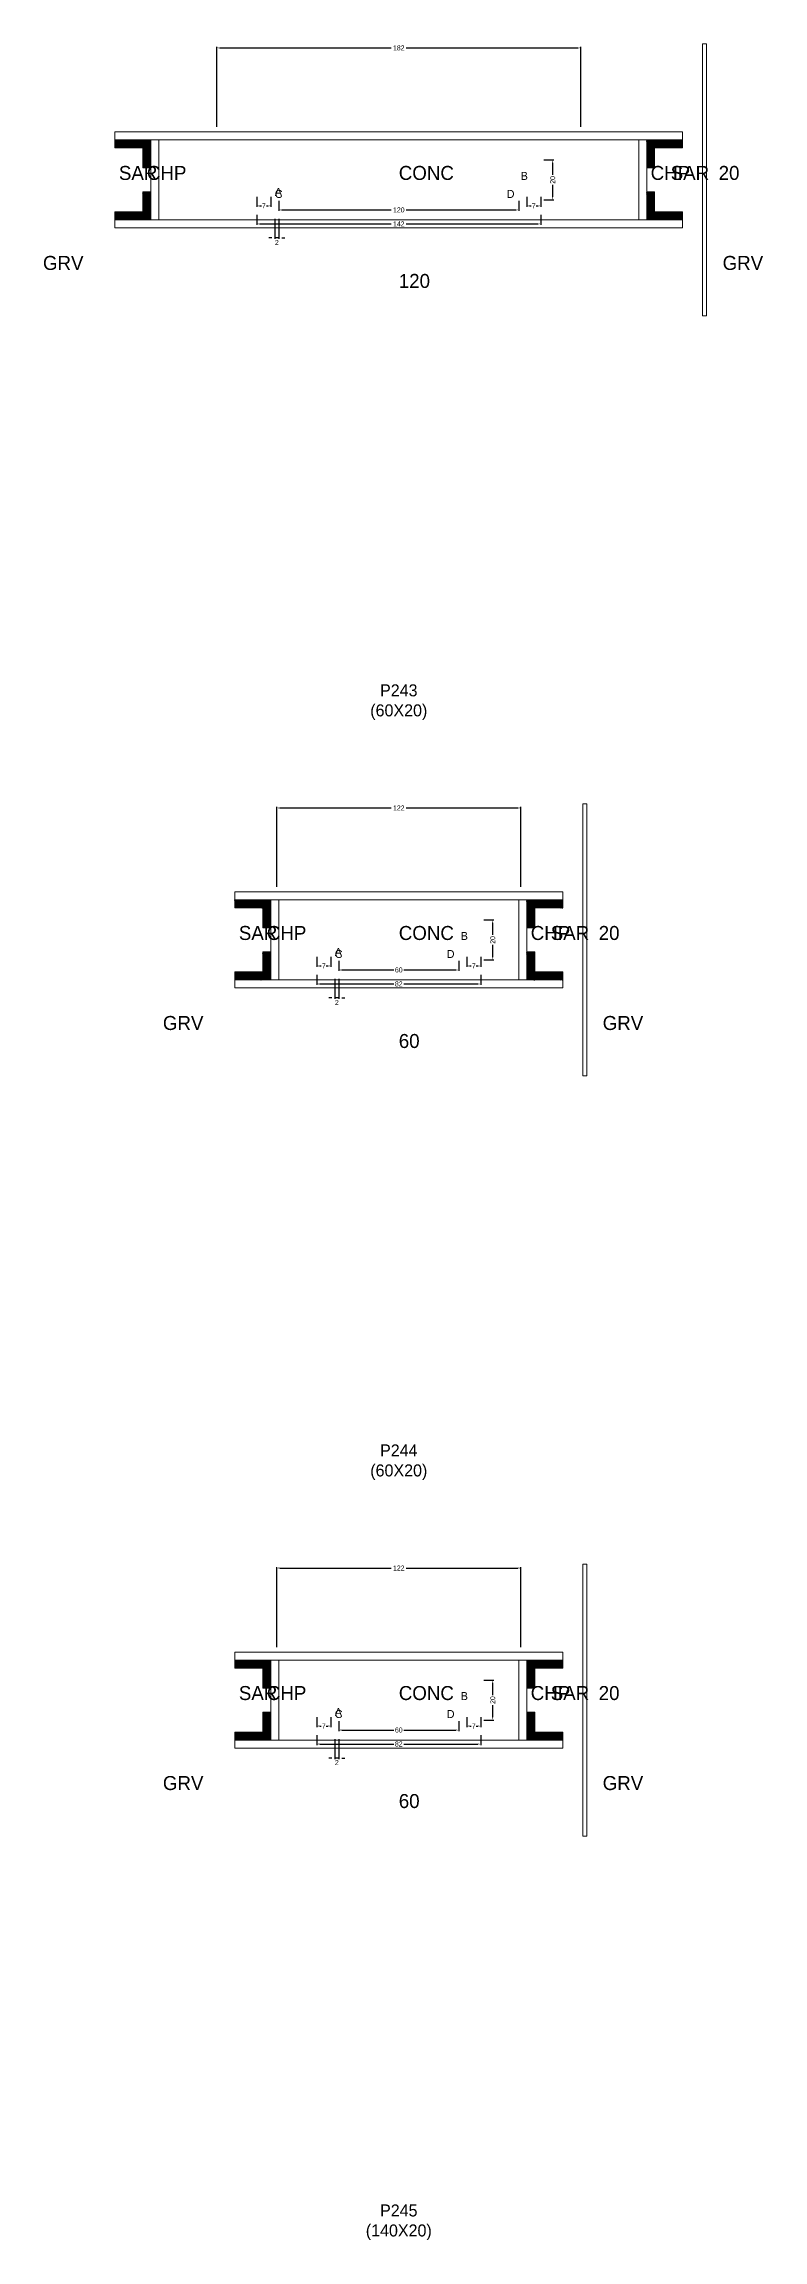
# Model space of a CAD drawing. Header units: centimetres. Extents: x -10500 to 4299, y -38766 to 295.
# Drawn here: x -178 to 182, y -32430 to -31332 of the extents above; entities that cross this region are included whole.
import ezdxf

# ---------------------------------------------------------------- set-up
doc = ezdxf.new("R2010")
doc.units = ezdxf.units.CM
for name, color, linetype in [('COTA', 241, 'Continuous'), ('Hachura', 251, 'Continuous'), ('NOMENCLATURA', 7, 'Continuous'), ('SARRAFO', 251, 'Continuous'), ('Texto Seção', 7, 'Continuous')]:
    doc.layers.add(name, color=color, linetype=linetype)
doc.dimstyles.new('cotax2', dxfattribs={"dimtxt": 2.5, "dimasz": 1.5, "dimexe": 0.5, "dimexo": 0.5, "dimgap": 0.5, "dimtad": 1, "dimcen": 2.5, "dimazin": 3, "dimtfac": 1, "dimtmove": 0, "dimatfit": 3})

# ---------------------------------------------------------------- blocks, each defined once
blk = doc.blocks.new('_CLOSEDFILLED')
at = {"color": 0, "linetype": 'BYBLOCK'}
blk.add_solid([(-1, 0.16), (0, 0), (-1, -0.16)], dxfattribs=at)
blk = doc.blocks.new('*D2236')
for p, q in [((-71, -31417.5), (-71, -31422.5)), ((-69.5, -31422), (-3.75, -31422)), ((3.75, -31422), (69.5, -31422)), ((71, -31417.5), (71, -31422.5))]:
    blk.add_line(p, q)
at = {"layer": 'Defpoints'}
for p in [(-71, -31417), (-71, -31422), (71, -31417)]:
    blk.add_point(p, dxfattribs=at)
at = {"layer": 'COTA', "xscale": 1.5, "yscale": 1.5, "rotation": 180}
blk.add_blockref('_CLOSEDFILLED', (-71, -31422), dxfattribs=at)
at = {"layer": 'COTA', "xscale": 1.5, "yscale": 1.5}
blk.add_blockref('_CLOSEDFILLED', (71, -31422), dxfattribs=at)
at = {"layer": 'COTA', "insert": (0, -31422), "char_height": 2.5, "attachment_point": 5}
blk.add_mtext('142', dxfattribs=at)
blk = doc.blocks.new('*D2237')
for p, q in [((-60, -31410.5), (-60, -31415.5)), ((60, -31410.5), (60, -31415.5)), ((-58.5, -31415), (-3.75, -31415)), ((3.75, -31415), (58.5, -31415))]:
    blk.add_line(p, q)
at = {"layer": 'Defpoints'}
for p in [(-60, -31410), (60, -31410), (-60, -31415)]:
    blk.add_point(p, dxfattribs=at)
at = {"layer": 'COTA', "xscale": 1.5, "yscale": 1.5, "rotation": 180}
blk.add_blockref('_CLOSEDFILLED', (-60, -31415), dxfattribs=at)
at = {"layer": 'COTA', "xscale": 1.5, "yscale": 1.5}
blk.add_blockref('_CLOSEDFILLED', (60, -31415), dxfattribs=at)
at = {"layer": 'COTA', "insert": (0, -31415), "char_height": 2.5, "attachment_point": 5}
blk.add_mtext('120', dxfattribs=at)
blk = doc.blocks.new('*D2238')
for p, q in [((72.5, -31390), (77.5, -31390)), ((77, -31397.5), (77, -31391.5)), ((77, -31408.5), (77, -31402.5)), ((72.5, -31410), (77.5, -31410))]:
    blk.add_line(p, q)
at = {"layer": 'Defpoints'}
for p in [(72, -31390), (72, -31410), (77, -31410)]:
    blk.add_point(p, dxfattribs=at)
at = {"layer": 'COTA', "xscale": 1.5, "yscale": 1.5}
for p, rotation in [((77, -31390), 90), ((77, -31410), 270)]:
    blk.add_blockref('_CLOSEDFILLED', p, dxfattribs=dict(at, rotation=rotation))
at = {"layer": 'COTA', "insert": (77, -31400), "char_height": 2.5, "attachment_point": 5, "rotation": 90}
blk.add_mtext('20', dxfattribs=at)
blk = doc.blocks.new('*D2239')
for p, q in [((-71, -31408.5), (-71, -31413.5)), ((-69.5, -31413), (-68.75, -31413)), ((-66.25, -31413), (-65.5, -31413)), ((-64, -31408.5), (-64, -31413.5))]:
    blk.add_line(p, q)
at = {"layer": 'Defpoints'}
for p in [(-71, -31408), (-71, -31413), (-64, -31408)]:
    blk.add_point(p, dxfattribs=at)
at = {"layer": 'COTA', "xscale": 1.5, "yscale": 1.5, "rotation": 180}
blk.add_blockref('_CLOSEDFILLED', (-71, -31413), dxfattribs=at)
at = {"layer": 'COTA', "xscale": 1.5, "yscale": 1.5}
blk.add_blockref('_CLOSEDFILLED', (-64, -31413), dxfattribs=at)
at = {"layer": 'COTA', "insert": (-67.5, -31413), "char_height": 2.5, "attachment_point": 5}
blk.add_mtext('7', dxfattribs=at)
blk = doc.blocks.new('*D2240')
for p, q in [((64, -31408.5), (64, -31413.5)), ((65.5, -31413), (66.25, -31413)), ((68.75, -31413), (69.5, -31413)), ((71, -31408.5), (71, -31413.5))]:
    blk.add_line(p, q)
at = {"layer": 'Defpoints'}
for p in [(64, -31408), (64, -31413), (71, -31408)]:
    blk.add_point(p, dxfattribs=at)
at = {"layer": 'COTA', "xscale": 1.5, "yscale": 1.5, "rotation": 180}
blk.add_blockref('_CLOSEDFILLED', (64, -31413), dxfattribs=at)
at = {"layer": 'COTA', "xscale": 1.5, "yscale": 1.5}
blk.add_blockref('_CLOSEDFILLED', (71, -31413), dxfattribs=at)
at = {"layer": 'COTA', "insert": (67.5, -31413), "char_height": 2.5, "attachment_point": 5}
blk.add_mtext('7', dxfattribs=at)
blk = doc.blocks.new('*D2241')
for p, q in [((-91, -31373.5), (-91, -31333.5)), ((-89.5, -31334), (-3.75, -31334)), ((3.75, -31334), (89.5, -31334)), ((91, -31373.5), (91, -31333.5))]:
    blk.add_line(p, q)
at = {"layer": 'Defpoints'}
for p in [(-91, -31334), (-91, -31374), (91, -31374)]:
    blk.add_point(p, dxfattribs=at)
at = {"layer": 'COTA', "xscale": 1.5, "yscale": 1.5, "rotation": 180}
blk.add_blockref('_CLOSEDFILLED', (-91, -31334), dxfattribs=at)
at = {"layer": 'COTA', "xscale": 1.5, "yscale": 1.5}
blk.add_blockref('_CLOSEDFILLED', (91, -31334), dxfattribs=at)
at = {"layer": 'COTA', "insert": (0, -31334), "char_height": 2.5, "attachment_point": 5}
blk.add_mtext('182', dxfattribs=at)
blk = doc.blocks.new('*D2262')
for p, q in [((-41, -31797.5), (-41, -31802.5)), ((41, -31797.5), (41, -31802.5)), ((-39.5, -31802), (-2.5, -31802)), ((2.5, -31802), (39.5, -31802))]:
    blk.add_line(p, q)
at = {"layer": 'Defpoints'}
for p in [(-41, -31797), (41, -31797), (-41, -31802)]:
    blk.add_point(p, dxfattribs=at)
at = {"layer": 'COTA', "xscale": 1.5, "yscale": 1.5, "rotation": 180}
blk.add_blockref('_CLOSEDFILLED', (-41, -31802), dxfattribs=at)
at = {"layer": 'COTA', "xscale": 1.5, "yscale": 1.5}
blk.add_blockref('_CLOSEDFILLED', (41, -31802), dxfattribs=at)
at = {"layer": 'COTA', "insert": (0, -31802), "char_height": 2.5, "attachment_point": 5}
blk.add_mtext('82', dxfattribs=at)
blk = doc.blocks.new('*D2263')
for p, q in [((-30, -31790.5), (-30, -31795.5)), ((-28.5, -31795), (-2.5, -31795)), ((2.5, -31795), (28.5, -31795)), ((30, -31790.5), (30, -31795.5))]:
    blk.add_line(p, q)
at = {"layer": 'Defpoints'}
for p in [(-30, -31790), (-30, -31795), (30, -31790)]:
    blk.add_point(p, dxfattribs=at)
at = {"layer": 'COTA', "xscale": 1.5, "yscale": 1.5, "rotation": 180}
blk.add_blockref('_CLOSEDFILLED', (-30, -31795), dxfattribs=at)
at = {"layer": 'COTA', "xscale": 1.5, "yscale": 1.5}
blk.add_blockref('_CLOSEDFILLED', (30, -31795), dxfattribs=at)
at = {"layer": 'COTA', "insert": (0, -31795), "char_height": 2.5, "attachment_point": 5}
blk.add_mtext('60', dxfattribs=at)
blk = doc.blocks.new('*D2264')
for p, q in [((42.5, -31770), (47.5, -31770)), ((47, -31777.5), (47, -31771.5)), ((47, -31788.5), (47, -31782.5)), ((42.5, -31790), (47.5, -31790))]:
    blk.add_line(p, q)
at = {"layer": 'Defpoints'}
for p in [(42, -31770), (42, -31790), (47, -31790)]:
    blk.add_point(p, dxfattribs=at)
at = {"layer": 'COTA', "xscale": 1.5, "yscale": 1.5}
for p, rotation in [((47, -31770), 90), ((47, -31790), 270)]:
    blk.add_blockref('_CLOSEDFILLED', p, dxfattribs=dict(at, rotation=rotation))
at = {"layer": 'COTA', "insert": (47, -31780), "char_height": 2.5, "attachment_point": 5, "rotation": 90}
blk.add_mtext('20', dxfattribs=at)
blk = doc.blocks.new('*D2265')
for p, q in [((-41, -31788.5), (-41, -31793.5)), ((-39.5, -31793), (-38.75, -31793)), ((-36.25, -31793), (-35.5, -31793)), ((-34, -31788.5), (-34, -31793.5))]:
    blk.add_line(p, q)
at = {"layer": 'Defpoints'}
for p in [(-41, -31788), (-41, -31793), (-34, -31788)]:
    blk.add_point(p, dxfattribs=at)
at = {"layer": 'COTA', "xscale": 1.5, "yscale": 1.5, "rotation": 180}
blk.add_blockref('_CLOSEDFILLED', (-41, -31793), dxfattribs=at)
at = {"layer": 'COTA', "xscale": 1.5, "yscale": 1.5}
blk.add_blockref('_CLOSEDFILLED', (-34, -31793), dxfattribs=at)
at = {"layer": 'COTA', "insert": (-37.5, -31793), "char_height": 2.5, "attachment_point": 5}
blk.add_mtext('7', dxfattribs=at)
blk = doc.blocks.new('*D2266')
for p, q in [((34, -31788.5), (34, -31793.5)), ((35.5, -31793), (36.25, -31793)), ((38.75, -31793), (39.5, -31793)), ((41, -31788.5), (41, -31793.5))]:
    blk.add_line(p, q)
at = {"layer": 'Defpoints'}
for p in [(34, -31788), (34, -31793), (41, -31788)]:
    blk.add_point(p, dxfattribs=at)
at = {"layer": 'COTA', "xscale": 1.5, "yscale": 1.5, "rotation": 180}
blk.add_blockref('_CLOSEDFILLED', (34, -31793), dxfattribs=at)
at = {"layer": 'COTA', "xscale": 1.5, "yscale": 1.5}
blk.add_blockref('_CLOSEDFILLED', (41, -31793), dxfattribs=at)
at = {"layer": 'COTA', "insert": (37.5, -31793), "char_height": 2.5, "attachment_point": 5}
blk.add_mtext('7', dxfattribs=at)
blk = doc.blocks.new('*D2267')
for p, q in [((-61, -31753.5), (-61, -31713.5)), ((-59.5, -31714), (-3.75, -31714)), ((3.75, -31714), (59.5, -31714)), ((61, -31753.5), (61, -31713.5))]:
    blk.add_line(p, q)
at = {"layer": 'Defpoints'}
for p in [(-61, -31714), (-61, -31754), (61, -31754)]:
    blk.add_point(p, dxfattribs=at)
at = {"layer": 'COTA', "xscale": 1.5, "yscale": 1.5, "rotation": 180}
blk.add_blockref('_CLOSEDFILLED', (-61, -31714), dxfattribs=at)
at = {"layer": 'COTA', "xscale": 1.5, "yscale": 1.5}
blk.add_blockref('_CLOSEDFILLED', (61, -31714), dxfattribs=at)
at = {"layer": 'COTA', "insert": (0, -31714), "char_height": 2.5, "attachment_point": 5}
blk.add_mtext('122', dxfattribs=at)
blk = doc.blocks.new('*D2288')
for p, q in [((-41, -32177.5), (-41, -32182.5)), ((-39.5, -32182), (-2.5, -32182)), ((2.5, -32182), (39.5, -32182)), ((41, -32177.5), (41, -32182.5))]:
    blk.add_line(p, q)
at = {"layer": 'Defpoints'}
for p in [(-41, -32177), (-41, -32182), (41, -32177)]:
    blk.add_point(p, dxfattribs=at)
at = {"layer": 'COTA', "xscale": 1.5, "yscale": 1.5, "rotation": 180}
blk.add_blockref('_CLOSEDFILLED', (-41, -32182), dxfattribs=at)
at = {"layer": 'COTA', "xscale": 1.5, "yscale": 1.5}
blk.add_blockref('_CLOSEDFILLED', (41, -32182), dxfattribs=at)
at = {"layer": 'COTA', "insert": (0, -32182), "char_height": 2.5, "attachment_point": 5}
blk.add_mtext('82', dxfattribs=at)
blk = doc.blocks.new('*D2289')
for p, q in [((-30, -32170.5), (-30, -32175.5)), ((30, -32170.5), (30, -32175.5)), ((-28.5, -32175), (-2.5, -32175)), ((2.5, -32175), (28.5, -32175))]:
    blk.add_line(p, q)
at = {"layer": 'Defpoints'}
for p in [(-30, -32170), (30, -32170), (-30, -32175)]:
    blk.add_point(p, dxfattribs=at)
at = {"layer": 'COTA', "xscale": 1.5, "yscale": 1.5, "rotation": 180}
blk.add_blockref('_CLOSEDFILLED', (-30, -32175), dxfattribs=at)
at = {"layer": 'COTA', "xscale": 1.5, "yscale": 1.5}
blk.add_blockref('_CLOSEDFILLED', (30, -32175), dxfattribs=at)
at = {"layer": 'COTA', "insert": (0, -32175), "char_height": 2.5, "attachment_point": 5}
blk.add_mtext('60', dxfattribs=at)
blk = doc.blocks.new('*D2290')
for p, q in [((42.5, -32150), (47.5, -32150)), ((47, -32157.5), (47, -32151.5)), ((42.5, -32170), (47.5, -32170)), ((47, -32168.5), (47, -32162.5))]:
    blk.add_line(p, q)
at = {"layer": 'Defpoints'}
for p in [(42, -32150), (42, -32170), (47, -32170)]:
    blk.add_point(p, dxfattribs=at)
at = {"layer": 'COTA', "xscale": 1.5, "yscale": 1.5}
for p, rotation in [((47, -32150), 90), ((47, -32170), 270)]:
    blk.add_blockref('_CLOSEDFILLED', p, dxfattribs=dict(at, rotation=rotation))
at = {"layer": 'COTA', "insert": (47, -32160), "char_height": 2.5, "attachment_point": 5, "rotation": 90}
blk.add_mtext('20', dxfattribs=at)
blk = doc.blocks.new('*D2291')
for p, q in [((-41, -32168.5), (-41, -32173.5)), ((-34, -32168.5), (-34, -32173.5)), ((-39.5, -32173), (-38.75, -32173)), ((-36.25, -32173), (-35.5, -32173))]:
    blk.add_line(p, q)
at = {"layer": 'Defpoints'}
for p in [(-41, -32168), (-34, -32168), (-41, -32173)]:
    blk.add_point(p, dxfattribs=at)
at = {"layer": 'COTA', "xscale": 1.5, "yscale": 1.5, "rotation": 180}
blk.add_blockref('_CLOSEDFILLED', (-41, -32173), dxfattribs=at)
at = {"layer": 'COTA', "xscale": 1.5, "yscale": 1.5}
blk.add_blockref('_CLOSEDFILLED', (-34, -32173), dxfattribs=at)
at = {"layer": 'COTA', "insert": (-37.5, -32173), "char_height": 2.5, "attachment_point": 5}
blk.add_mtext('7', dxfattribs=at)
blk = doc.blocks.new('*D2292')
for p, q in [((34, -32168.5), (34, -32173.5)), ((41, -32168.5), (41, -32173.5)), ((35.5, -32173), (36.25, -32173)), ((38.75, -32173), (39.5, -32173))]:
    blk.add_line(p, q)
at = {"layer": 'Defpoints'}
for p in [(34, -32168), (41, -32168), (34, -32173)]:
    blk.add_point(p, dxfattribs=at)
at = {"layer": 'COTA', "xscale": 1.5, "yscale": 1.5, "rotation": 180}
blk.add_blockref('_CLOSEDFILLED', (34, -32173), dxfattribs=at)
at = {"layer": 'COTA', "xscale": 1.5, "yscale": 1.5}
blk.add_blockref('_CLOSEDFILLED', (41, -32173), dxfattribs=at)
at = {"layer": 'COTA', "insert": (37.5, -32173), "char_height": 2.5, "attachment_point": 5}
blk.add_mtext('7', dxfattribs=at)
blk = doc.blocks.new('*D2293')
for p, q in [((-61, -32133.5), (-61, -32093.5)), ((-59.5, -32094), (-3.75, -32094)), ((3.75, -32094), (59.5, -32094)), ((61, -32133.5), (61, -32093.5))]:
    blk.add_line(p, q)
at = {"layer": 'Defpoints'}
for p in [(-61, -32094), (-61, -32134), (61, -32134)]:
    blk.add_point(p, dxfattribs=at)
at = {"layer": 'COTA', "xscale": 1.5, "yscale": 1.5, "rotation": 180}
blk.add_blockref('_CLOSEDFILLED', (-61, -32094), dxfattribs=at)
at = {"layer": 'COTA', "xscale": 1.5, "yscale": 1.5}
blk.add_blockref('_CLOSEDFILLED', (61, -32094), dxfattribs=at)
at = {"layer": 'COTA', "insert": (0, -32094), "char_height": 2.5, "attachment_point": 5}
blk.add_mtext('122', dxfattribs=at)

msp = doc.modelspace()

# ---------------------------------------------------------------- hatches: boundary and pattern name
at = {"layer": 'SARRAFO'}
h = msp.add_hatch(dxfattribs=at)
h.set_pattern_fill('SOLID', scale=2)
h.paths.add_polyline_path([(-142, -31384), (-128, -31384), (-128, -31380), (-142, -31380)])
h = msp.add_hatch(dxfattribs=at)
h.set_pattern_fill('SOLID', scale=2)
h.paths.add_polyline_path([(-128, -31394), (-124, -31394), (-124, -31380), (-128, -31380)])
h = msp.add_hatch(dxfattribs=at)
h.set_pattern_fill('SOLID', scale=2)
h.paths.add_polyline_path([(124, -31394), (128, -31394), (128, -31380), (124, -31380)])
h = msp.add_hatch(dxfattribs=at)
h.set_pattern_fill('SOLID', scale=2)
h.paths.add_polyline_path([(128, -31384), (142, -31384), (142, -31380), (128, -31380)])
h = msp.add_hatch(dxfattribs=at)
h.set_pattern_fill('SOLID', scale=2)
h.paths.add_polyline_path([(-128, -31420), (-124, -31420), (-124, -31406), (-128, -31406)])
h = msp.add_hatch(dxfattribs=at)
h.set_pattern_fill('SOLID', scale=2)
h.paths.add_polyline_path([(124, -31420), (128, -31420), (128, -31406), (124, -31406)])
h = msp.add_hatch(dxfattribs=at)
h.set_pattern_fill('SOLID', scale=2)
h.paths.add_polyline_path([(-142, -31420), (-128, -31420), (-128, -31416), (-142, -31416)])
h = msp.add_hatch(dxfattribs=at)
h.set_pattern_fill('SOLID', scale=2)
h.paths.add_polyline_path([(128, -31420), (142, -31420), (142, -31416), (128, -31416)])
h = msp.add_hatch(dxfattribs=at)
h.set_pattern_fill('SOLID', scale=2)
h.paths.add_polyline_path([(-82, -31764), (-68, -31764), (-68, -31760), (-82, -31760)])
h = msp.add_hatch(dxfattribs=at)
h.set_pattern_fill('SOLID', scale=2)
h.paths.add_polyline_path([(-68, -31774), (-64, -31774), (-64, -31760), (-68, -31760)])
h = msp.add_hatch(dxfattribs=at)
h.set_pattern_fill('SOLID', scale=2)
h.paths.add_polyline_path([(64, -31774), (68, -31774), (68, -31760), (64, -31760)])
h = msp.add_hatch(dxfattribs=at)
h.set_pattern_fill('SOLID', scale=2)
h.paths.add_polyline_path([(68, -31764), (82, -31764), (82, -31760), (68, -31760)])
h = msp.add_hatch(dxfattribs=at)
h.set_pattern_fill('SOLID', scale=2)
h.paths.add_polyline_path([(-68, -31800), (-64, -31800), (-64, -31786), (-68, -31786)])
h = msp.add_hatch(dxfattribs=at)
h.set_pattern_fill('SOLID', scale=2)
h.paths.add_polyline_path([(64, -31800), (68, -31800), (68, -31786), (64, -31786)])
h = msp.add_hatch(dxfattribs=at)
h.set_pattern_fill('SOLID', scale=2)
h.paths.add_polyline_path([(-82, -31800), (-68, -31800), (-68, -31796), (-82, -31796)])
h = msp.add_hatch(dxfattribs=at)
h.set_pattern_fill('SOLID', scale=2)
h.paths.add_polyline_path([(68, -31800), (82, -31800), (82, -31796), (68, -31796)])
h = msp.add_hatch(dxfattribs=at)
h.set_pattern_fill('SOLID', scale=2)
h.paths.add_polyline_path([(-82, -32144), (-68, -32144), (-68, -32140), (-82, -32140)])
h = msp.add_hatch(dxfattribs=at)
h.set_pattern_fill('SOLID', scale=2)
h.paths.add_polyline_path([(-68, -32154), (-64, -32154), (-64, -32140), (-68, -32140)])
h = msp.add_hatch(dxfattribs=at)
h.set_pattern_fill('SOLID', scale=2)
h.paths.add_polyline_path([(64, -32154), (68, -32154), (68, -32140), (64, -32140)])
h = msp.add_hatch(dxfattribs=at)
h.set_pattern_fill('SOLID', scale=2)
h.paths.add_polyline_path([(68, -32144), (82, -32144), (82, -32140), (68, -32140)])
h = msp.add_hatch(dxfattribs=at)
h.set_pattern_fill('SOLID', scale=2)
h.paths.add_polyline_path([(-68, -32180), (-64, -32180), (-64, -32166), (-68, -32166)])
h = msp.add_hatch(dxfattribs=at)
h.set_pattern_fill('SOLID', scale=2)
h.paths.add_polyline_path([(64, -32180), (68, -32180), (68, -32166), (64, -32166)])
h = msp.add_hatch(dxfattribs=at)
h.set_pattern_fill('SOLID', scale=2)
h.paths.add_polyline_path([(-82, -32180), (-68, -32180), (-68, -32176), (-82, -32176)])
h = msp.add_hatch(dxfattribs=at)
h.set_pattern_fill('SOLID', scale=2)
h.paths.add_polyline_path([(68, -32180), (82, -32180), (82, -32176), (68, -32176)])

# ---------------------------------------------------------------- linework, layer by layer
at = {"layer": 'Hachura', "lineweight": 13}
for points in [[(152, -31468), (154, -31468), (154, -31332), (152, -31332)], [(92, -31848), (94, -31848), (94, -31712), (92, -31712)], [(92, -32228), (94, -32228), (94, -32092), (92, -32092)]]:
    msp.add_lwpolyline(points, close=True, dxfattribs=at)
at = {"layer": 'Hachura', "lineweight": 18}
for points in [[(-142, -31380), (142, -31380), (142, -31376), (-142, -31376)], [(-124, -31420), (-120, -31420), (-120, -31380), (-124, -31380)], [(120, -31420), (124, -31420), (124, -31380), (120, -31380)], [(-142, -31424), (142, -31424), (142, -31420), (-142, -31420)], [(-82, -31760), (82, -31760), (82, -31756), (-82, -31756)], [(-64, -31800), (-60, -31800), (-60, -31760), (-64, -31760)], [(60, -31800), (64, -31800), (64, -31760), (60, -31760)], [(-82, -31804), (82, -31804), (82, -31800), (-82, -31800)], [(-82, -32140), (82, -32140), (82, -32136), (-82, -32136)], [(-64, -32180), (-60, -32180), (-60, -32140), (-64, -32140)], [(60, -32180), (64, -32180), (64, -32140), (60, -32140)], [(-82, -32184), (82, -32184), (82, -32180), (-82, -32180)]]:
    msp.add_lwpolyline(points, close=True, dxfattribs=at)
at = {"layer": 'SARRAFO', "lineweight": 13}
for points in [[(-142, -31384), (-128, -31384), (-128, -31380), (-142, -31380)], [(-128, -31394), (-124, -31394), (-124, -31380), (-128, -31380)], [(124, -31394), (128, -31394), (128, -31380), (124, -31380)], [(128, -31384), (142, -31384), (142, -31380), (128, -31380)], [(-128, -31420), (-124, -31420), (-124, -31406), (-128, -31406)], [(124, -31420), (128, -31420), (128, -31406), (124, -31406)], [(-142, -31420), (-128, -31420), (-128, -31416), (-142, -31416)], [(128, -31420), (142, -31420), (142, -31416), (128, -31416)], [(-82, -31764), (-68, -31764), (-68, -31760), (-82, -31760)], [(-68, -31774), (-64, -31774), (-64, -31760), (-68, -31760)], [(64, -31774), (68, -31774), (68, -31760), (64, -31760)], [(68, -31764), (82, -31764), (82, -31760), (68, -31760)], [(-68, -31800), (-64, -31800), (-64, -31786), (-68, -31786)], [(64, -31800), (68, -31800), (68, -31786), (64, -31786)], [(-82, -31800), (-68, -31800), (-68, -31796), (-82, -31796)], [(68, -31800), (82, -31800), (82, -31796), (68, -31796)], [(-82, -32144), (-68, -32144), (-68, -32140), (-82, -32140)], [(-68, -32154), (-64, -32154), (-64, -32140), (-68, -32140)], [(64, -32154), (68, -32154), (68, -32140), (64, -32140)], [(68, -32144), (82, -32144), (82, -32140), (68, -32140)], [(-68, -32180), (-64, -32180), (-64, -32166), (-68, -32166)], [(64, -32180), (68, -32180), (68, -32166), (64, -32166)], [(-82, -32180), (-68, -32180), (-68, -32176), (-82, -32176)], [(68, -32180), (82, -32180), (82, -32176), (68, -32176)]]:
    msp.add_lwpolyline(points, close=True, dxfattribs=at)

# ---------------------------------------------------------------- texts
at = {"layer": 'NOMENCLATURA'}
for s, p in [('B', (61, -31400)), ('A', (-62, -31408)), ('C', (-62, -31409)), ('D', (54, -31409)), ('B', (31, -31780)), ('A', (-32, -31788)), ('C', (-32, -31789)), ('D', (24, -31789)), ('B', (31, -32160)), ('A', (-32, -32168)), ('C', (-32, -32169)), ('D', (24, -32169))]:
    msp.add_text(s, height=4, dxfattribs=at).set_placement(p)
at = {"layer": 'NOMENCLATURA', "char_height": 6, "attachment_point": 8}
for s, insert in [('P243\\P(60X20)', (0, -31670)), ('P244\\P(60X20)', (0, -32050)), ('P245\\P(140X20)', (0, -32430))]:
    msp.add_mtext(s, dxfattribs=dict(at, insert=insert))
at = {"layer": 'Texto Seção'}
for s, p in [('SAR', (-140, -31400)), ('CHP', (-126, -31400)), ('CONC', (0, -31400)), ('CHP', (126, -31400)), ('SAR', (136, -31400)), ('20', (160, -31400)), ('GRV', (-178, -31445)), ('GRV', (162, -31445)), ('120', (0, -31454)), ('SAR', (-80, -31780)), ('CHP', (-66, -31780)), ('CONC', (0, -31780)), ('CHP', (66, -31780)), ('SAR', (76, -31780)), ('20', (100, -31780)), ('GRV', (-118, -31825)), ('GRV', (102, -31825)), ('60', (0, -31834)), ('SAR', (-80, -32160)), ('CHP', (-66, -32160)), ('CONC', (0, -32160)), ('CHP', (66, -32160)), ('SAR', (76, -32160)), ('20', (100, -32160)), ('GRV', (-118, -32205)), ('GRV', (102, -32205)), ('60', (0, -32214))]:
    msp.add_text(s, height=7, dxfattribs=at).set_placement(p)

# ---------------------------------------------------------------- dimensions: what is measured, and where the dimension line sits
at = {"layer": 'COTA'}
for base, p1, p2, picture, middle in [((-91, -31334), (-91, -31374), (91, -31374), '*D2241', (0, -31334)), ((-71, -31413), (-71, -31408), (-64, -31408), '*D2239', (-67.5, -31413)), ((-60, -31415), (-60, -31410), (60, -31410), '*D2237', (0, -31415)), ((64, -31413), (64, -31408), (71, -31408), '*D2240', (67.5, -31413)), ((-71, -31422), (-71, -31417), (71, -31417), '*D2236', (0, -31422)), ((-61, -31714), (-61, -31754), (61, -31754), '*D2267', (0, -31714)), ((-41, -31793), (-41, -31788), (-34, -31788), '*D2265', (-37.5, -31793)), ((-41, -31802), (-41, -31797), (41, -31797), '*D2262', (0, -31802)), ((-30, -31795), (-30, -31790), (30, -31790), '*D2263', (0, -31795)), ((34, -31793), (34, -31788), (41, -31788), '*D2266', (37.5, -31793)), ((-61, -32094), (-61, -32134), (61, -32134), '*D2293', (0, -32094)), ((-41, -32173), (-41, -32168), (-34, -32168), '*D2291', (-37.5, -32173)), ((-30, -32175), (-30, -32170), (30, -32170), '*D2289', (0, -32175)), ((34, -32173), (34, -32168), (41, -32168), '*D2292', (37.5, -32173)), ((-41, -32182), (-41, -32177), (41, -32177), '*D2288', (0, -32182))]:
    dim = msp.add_linear_dim(base=base, p1=p1, p2=p2, dimstyle='cotax2', dxfattribs=at)
    dim.commit()
    dim.dimension.update_dxf_attribs({"geometry": picture, "text_midpoint": middle})
for base, p1, p2, picture, middle in [((77, -31410), (72, -31410), (72, -31390), '*D2238', (77, -31400)), ((47, -31790), (42, -31790), (42, -31770), '*D2264', (47, -31780)), ((47, -32170), (42, -32170), (42, -32150), '*D2290', (47, -32160))]:
    dim = msp.add_linear_dim(base=base, p1=p1, p2=p2, angle=90, dimstyle='cotax2', dxfattribs=at)
    dim.commit()
    dim.dimension.update_dxf_attribs({"geometry": picture, "text_midpoint": middle})
for base, p1, p2 in [((-60, -31429), (-60, -31419), (-62, -31419)), ((-30, -31809), (-30, -31799), (-32, -31799)), ((-30, -32189), (-30, -32179), (-32, -32179))]:
    msp.add_linear_dim(base=base, p1=p1, p2=p2, dimstyle='cotax2', dxfattribs=at).render()

doc.saveas('drawing.dxf')
